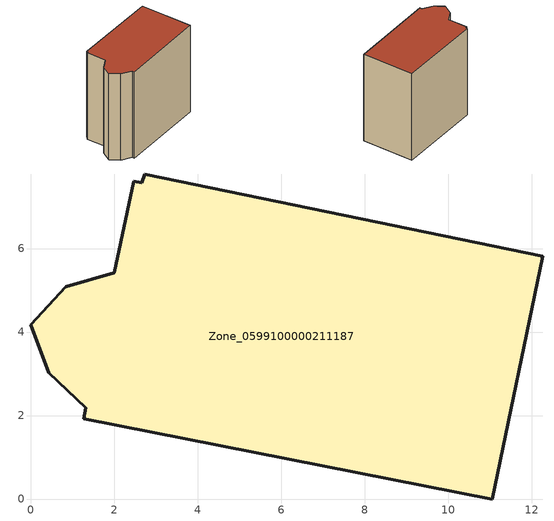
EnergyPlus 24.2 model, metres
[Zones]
Zone_0599100000211187
 floor ground (C_G): 2,5.42 2.46,7.61 2.65,7.57 2.73,7.79 12.26,5.81 11.05,0 1.27,1.92 1.32,2.18 0.43,3.02 0,4.17 0.84,5.08 z0
 wall outside (C_F): 0.84,5.08 0,4.17 0.43,3.02 1.32,2.18 1.27,1.92 11.05,0 12.26,5.81 2.73,7.79 2.65,7.57 2.46,7.61 2,5.42 0.84,5.08 z0:10.63
 roof outside (C_R): 2.46,7.61 2,5.42 0.84,5.08 0,4.17 0.43,3.02 1.32,2.18 1.27,1.92 11.05,0 12.26,5.81 2.73,7.79 2.65,7.57 z10.63
[BUILDING]
Pand.0599100000211187: North Axis=0; Terrain=City; Loads Convergence Tolerance Value=0.04; Temperature Convergence Tolerance Value=0.4; Solar Distribution=FullExterior; Maximum Number of Warmup Days=25; Minimum Number of Warmup Days=1
[Site:Location]
Rotterdam.The.Hague.AP_ZH_NLD Design_Conditions: Latitude=51.96; Longitude=4.45; Time Zone=1; Elevation=-4.5
[SITE:GROUNDTEMPERATURE:BUILDINGSURFACE]
18, 18, 18, 18, 18, 18, 18, 18, 18, 18, 18, 18
[MATERIAL] Thermal Absorptance=0.9; Solar Absorptance=0.7; Visible Absorptance=0.7
Name | Roughness | Thickness | Conductivity | Density | Specific Heat
G.TC.1946 | MediumSmooth | 0.15 | 1 | 540 | 1210
F.TC.1946 | Rough | 0.3 | 0.857143 | 1920 | 840
R.TC.1946 | MediumRough | 0.2 | 0.909091 | 1500 | 1000
[CONSTRUCTION]
C_G: G.TC.1946
C_F: F.TC.1946
C_R: R.TC.1946
[ZONE]
Zone_0599100000211187: Type=1; Multiplier=1; Ceiling Height=Autocalculate; Volume=Autocalculate; Floor Area=autocalculate; Part of Total Floor Area=Yes
[ZONEINFILTRATION:DESIGNFLOWRATE]
Infil_Zone_0599100000211187: Zone or ZoneList or Space or SpaceList=Zone_0599100000211187; Schedule=AlwaysOn; Design Flow Rate Calculation Method=Flow/Area; Flow Rate per Floor Area=0.003; Constant Term Coefficient=1; Temperature Term Coefficient=0; Velocity Term Coefficient=0; Velocity Squared Term Coefficient=0
[HVACTEMPLATE:ZONE:IDEALLOADSAIRSYSTEM]
Zone_0599100000211187: Maximum Heating Supply Air Temperature=50; Minimum Cooling Supply Air Temperature=13; Maximum Heating Supply Air Humidity Ratio=0.0156; Minimum Cooling Supply Air Humidity Ratio=0.0077; Heating Limit=NoLimit; Cooling Limit=NoLimit; Dehumidification Control Type=ConstantSensibleHeatRatio; Cooling Sensible Heat Ratio=0.7; Dehumidification Setpoint=60; Humidification Control Type=None; Humidification Setpoint=30; Outdoor Air Method=None; Outdoor Air Flow Rate per Person=0.00944; Outdoor Air Flow Rate per Zone Floor Area=0; Outdoor Air Flow Rate per Zone=0; Demand Controlled Ventilation Type=None; Outdoor Air Economizer Type=NoEconomizer; Heat Recovery Type=None; Sensible Heat Recovery Effectiveness=0.7; Latent Heat Recovery Effectiveness=0.65
[ZONECONTROL:THERMOSTAT]
ThermostatControl_Zone_0599100000211187: Zone or ZoneList=Zone_0599100000211187; Control Type Schedule=DualSetpointControlType; Control 1=Thermostat_Zone_0599100000211187; Temperature Difference Between Cutout And Setpoint=0
[THERMOSTATSETPOINT:DUALSETPOINT]
Thermostat_Zone_0599100000211187: Heating Setpoint Temperature Schedule=HeatingSetpoint_Zone_0599100000211187; Cooling Setpoint Temperature Schedule=CoolingSetpoint_Zone_0599100000211187
[SCHEDULE:COMPACT]
HeatingSetpoint_Zone_0599100000211187: Through: 12/31, For: AllDays, Until: 24:00, 21
CoolingSetpoint_Zone_0599100000211187: Through: 12/31, For: AllDays, Until: 24:00, 24
DualSetpointControlType: Through: 12/31, For: AllDays, Until: 24:00, 4
AlwaysOn: Through: 12/31, For: AllDays, Until: 24:00, 1
